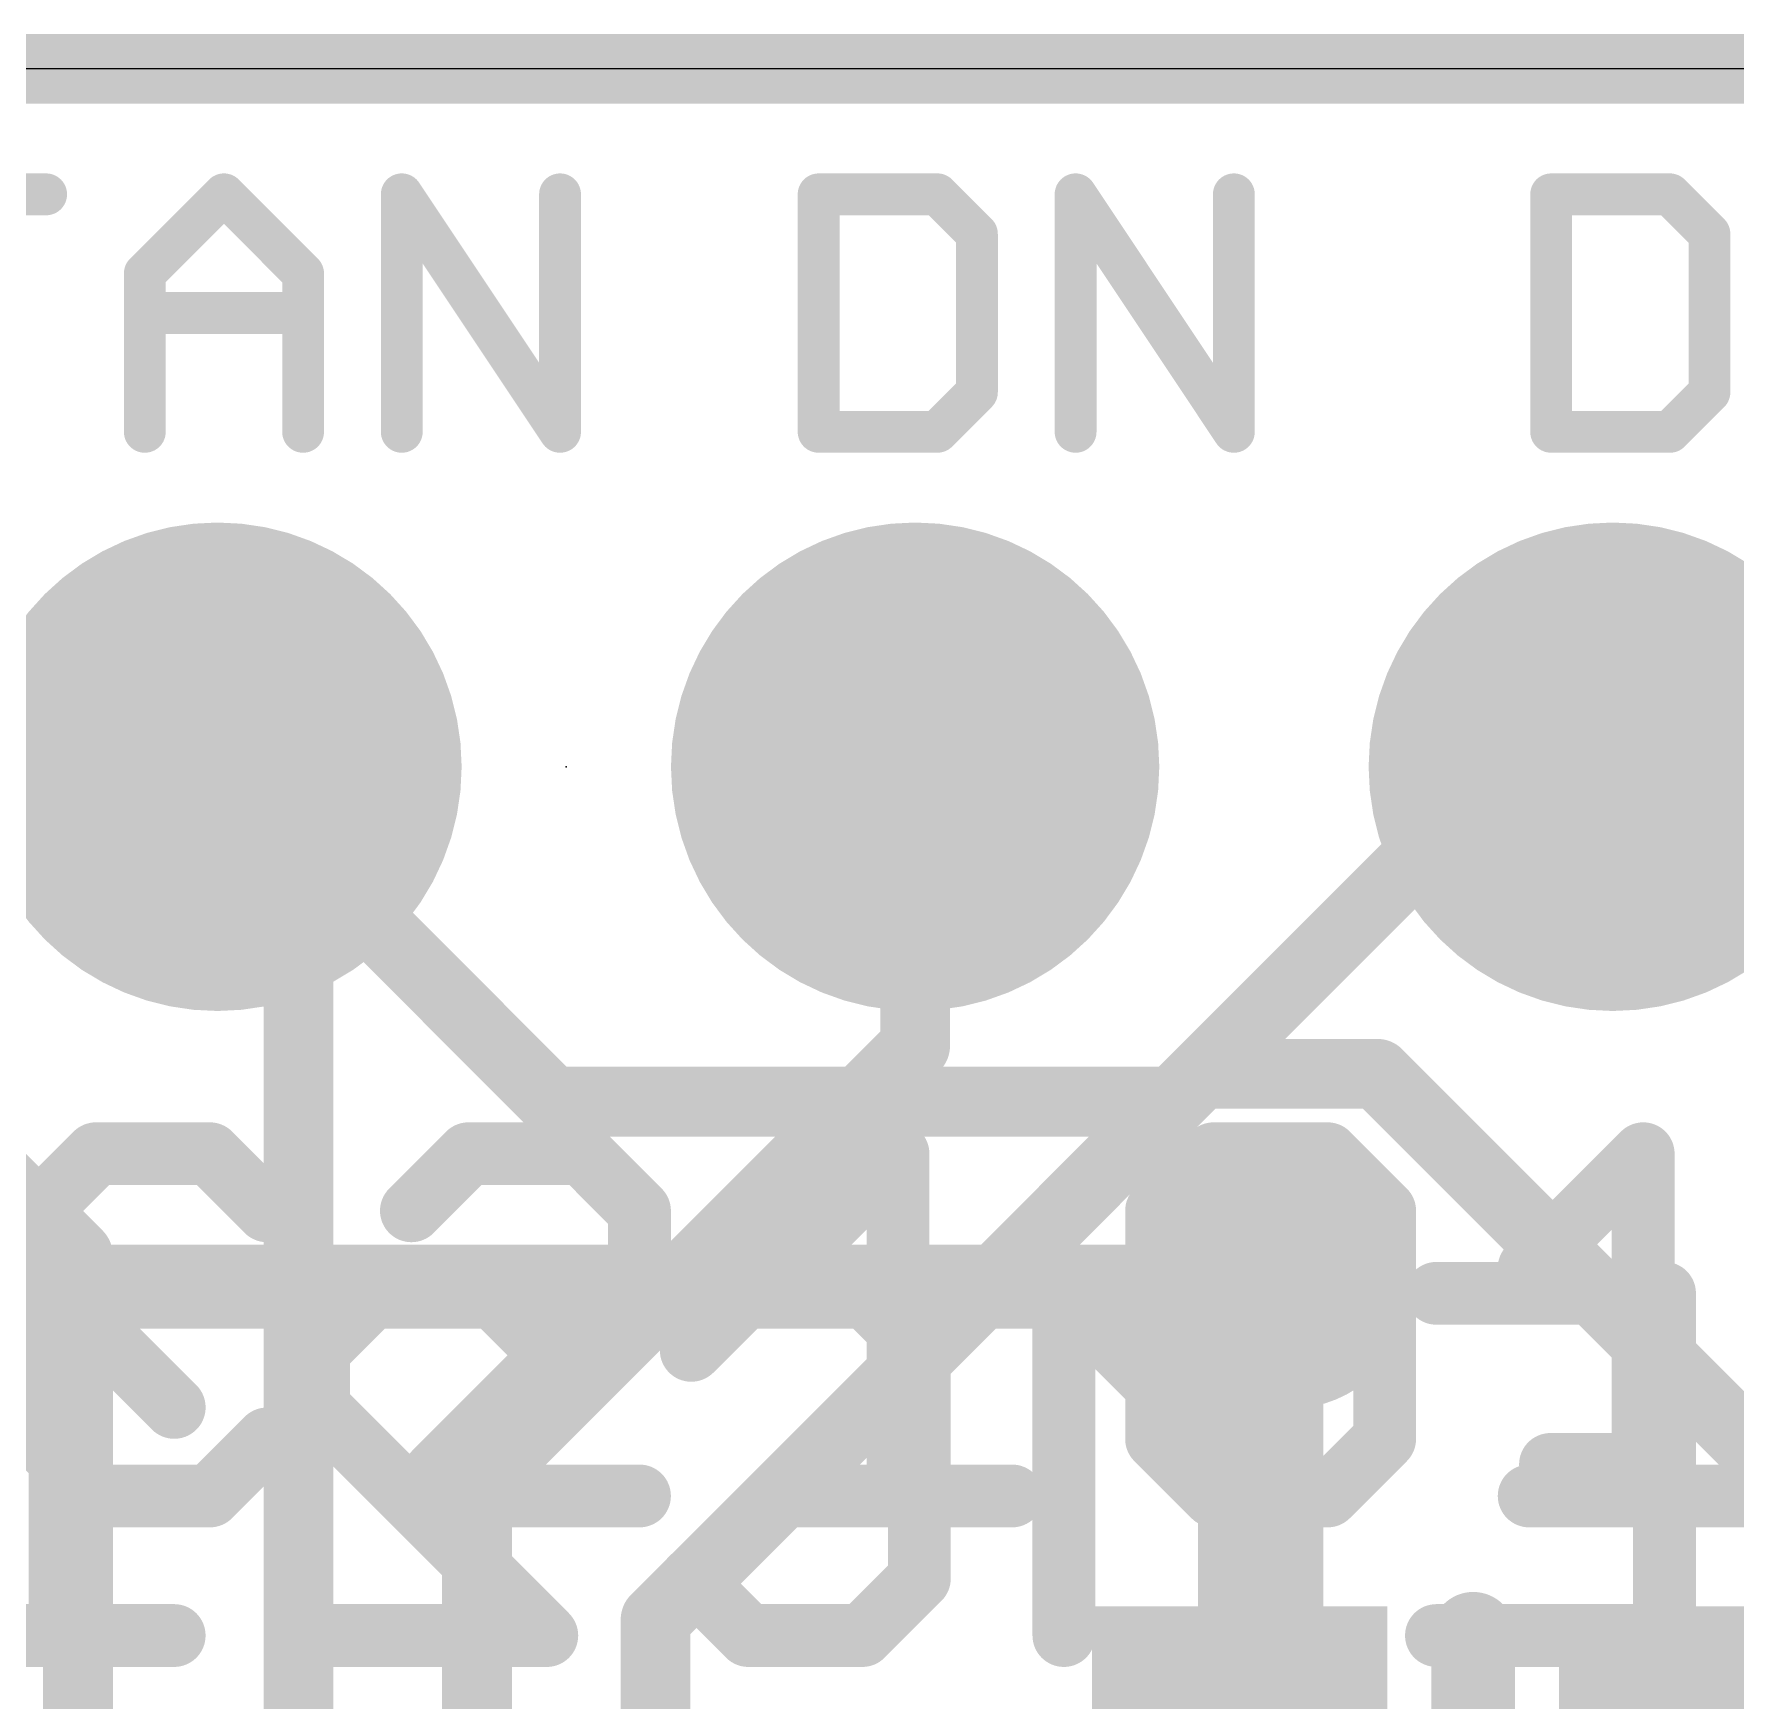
# Model space of a CAD drawing. Extents: x -0.1 to 25.5, y -0.1 to 17.9.
# Drawn here: x 10.76 to 16.96, y 11.84 to 17.91 of the extents above; entities that cross this region are included whole.
import ezdxf

# ---------------------------------------------------------------- set-up
doc = ezdxf.new("R2010")
doc.units = 0
for name, color, linetype in [('1', 12, 'CONTINUOUS'), ('16', 5, 'CONTINUOUS'), ('17', 110, 'CONTINUOUS'), ('18', 110, 'CONTINUOUS'), ('20', 53, 'CONTINUOUS'), ('21', 40, 'CONTINUOUS'), ('22', 6, 'CONTINUOUS'), ('23', 40, 'CONTINUOUS')]:
    doc.layers.add(name, color=color, linetype=linetype)

# ---------------------------------------------------------------- blocks, each defined once
blk = doc.blocks.new('RECT')
blk.add_solid([(-0.5, -0.5), (0.5, -0.5), (-0.5, 0.5), (0.5, 0.5)])
blk = doc.blocks.new('ROUNDP')
at = {"const_width": 0.5}
blk.add_lwpolyline([(0, -0.25, 1), (0, 0.25, 1), (0, -0.25)], format="xyb", dxfattribs=at)
blk = doc.blocks.new('ROUNDV')
at = {"const_width": 0.5}
blk.add_lwpolyline([(0, -0.25, 1), (0, 0.25, 1), (0, -0.25)], format="xyb", dxfattribs=at)

msp = doc.modelspace()

# ---------------------------------------------------------------- linework, layer by layer
at = {"layer": '1'}
for points, const_width in [([(0, 17.78), (25.4, 17.78)], 0.254), ([(10.922, 13.462), (9.144, 15.24)], 0.254), ([(11.725, 14.945), (11.43, 15.24)], 0.254), ([(13.025, 12.136), (16.129, 15.24)], 0.254), ([(13.97, 14.224), (13.97, 15.24)], 0.254), ([(16.129, 15.24), (16.51, 15.24)], 0.254), ([(11.725, 11.09), (11.725, 14.945)], 0.254), ([(12.375, 12.629), (13.97, 14.224)], 0.254), ([(10.922, 10.16), (10.922, 13.462)], 0.254), ([(15.3323, 13.3477), (15.152, 13.1674)], 0.3048), ([(15.152, 13.1674), (15.152, 11.684)], 0.3048), ([(12.375, 11.09), (12.375, 12.629)], 0.254), ([(13.025, 11.09), (13.025, 12.136)], 0.254)]:
    msp.add_lwpolyline(points, dxfattribs=dict(at, const_width=const_width))
for points, const_width in [([(11.4749, 15.2849, 1), (11.3851, 15.1951)], 0.127), ([(14.0335, 15.24, 1), (13.9065, 15.24)], 0.127), ([(16.129, 15.3035, 1), (16.129, 15.1765)], 0.127), ([(16.1739, 15.1951, 1), (16.0841, 15.2849)], 0.127), ([(16.51, 15.1765, 1), (16.51, 15.3035)], 0.127), ([(11.7885, 14.945, 1), (11.6615, 14.945)], 0.127), ([(11.6801, 14.9001, 1), (11.7699, 14.9899)], 0.127), ([(14.0149, 14.1791, 1), (13.9251, 14.2689)], 0.127), ([(13.9065, 14.224, 1), (14.0335, 14.224)], 0.127), ([(10.9855, 13.462, 1), (10.8585, 13.462)], 0.127), ([(10.8771, 13.4171, 1), (10.9669, 13.5069)], 0.127), ([(15.3862, 13.2938, 1), (15.2784, 13.4016)], 0.1524), ([(15.2282, 13.1674, 1), (15.0758, 13.1674)], 0.1524), ([(15.0981, 13.2213, 1), (15.2059, 13.1135)], 0.1524), ([(12.4385, 12.629, 1), (12.3115, 12.629)], 0.127), ([(12.3301, 12.6739, 1), (12.4199, 12.5841)], 0.127), ([(13.0885, 12.136, 1), (12.9615, 12.136)], 0.127), ([(12.9801, 12.1809, 1), (13.0699, 12.0911)], 0.127)]:
    msp.add_lwpolyline(points, format="xyb", dxfattribs=dict(at, const_width=const_width))
at = {"layer": '16'}
for points, const_width in [([(0, 17.78), (25.4, 17.78)], 0.254), ([(12.6492, 14.0208), (11.43, 15.24)], 0.254), ([(15.0114, 14.1224), (14.9098, 14.0208)], 0.254), ([(15.6532, 14.1224), (15.0114, 14.1224)], 0.254), ([(17.5836, 12.192), (15.6532, 14.1224)], 0.254), ([(14.9098, 14.0208), (12.6492, 14.0208)], 0.254), ([(15.3323, 13.3477), (10.3793, 13.3477)], 0.3048)]:
    msp.add_lwpolyline(points, dxfattribs=dict(at, const_width=const_width))
for points, const_width in [([(11.4749, 15.2849, 1), (11.3851, 15.1951)], 0.127), ([(15.0114, 14.1859, 1), (15.0114, 14.0589)], 0.127), ([(15.0563, 14.0775, 1), (14.9665, 14.1673)], 0.127), ([(15.6981, 14.1673, 1), (15.6083, 14.0775)], 0.127), ([(15.6532, 14.0589, 1), (15.6532, 14.1859)], 0.127), ([(12.6492, 14.0843, 1), (12.6492, 13.9573)], 0.127), ([(12.6043, 13.9759, 1), (12.6941, 14.0657)], 0.127), ([(14.8649, 14.0657, 1), (14.9547, 13.9759)], 0.127), ([(14.9098, 13.9573, 1), (14.9098, 14.0843)], 0.127), ([(15.3323, 13.2715, 1), (15.3323, 13.4239)], 0.1524)]:
    msp.add_lwpolyline(points, format="xyb", dxfattribs=dict(at, const_width=const_width))
at = {"layer": '20'}
msp.add_line((22.86, 17.78), (2.54, 17.78), dxfattribs=at)
at = {"layer": '21'}
for points, const_width in [([(10.2299, 17.3235), (10.8061, 17.3235)], 0.1524), ([(11.1654, 17.0354), (11.4536, 17.3235)], 0.1524), ([(11.4536, 17.3235), (11.7417, 17.0354)], 0.1524), ([(12.101, 16.4592), (12.101, 17.3235)], 0.1524), ([(12.101, 17.3235), (12.6772, 16.4592)], 0.1524), ([(12.6772, 16.4592), (12.6772, 17.3235)], 0.1524), ([(13.6187, 17.3235), (13.6187, 16.4592)], 0.1524), ([(14.0509, 17.3235), (13.6187, 17.3235)], 0.1524), ([(14.1949, 17.1795), (14.0509, 17.3235)], 0.1524), ([(14.5542, 16.4592), (14.5542, 17.3235)], 0.1524), ([(14.5542, 17.3235), (15.1304, 16.4592)], 0.1524), ([(15.1304, 16.4592), (15.1304, 17.3235)], 0.1524), ([(16.2857, 17.3235), (16.2857, 16.4592)], 0.1524), ([(16.7179, 17.3235), (16.2857, 17.3235)], 0.1524), ([(16.8619, 17.1795), (16.7179, 17.3235)], 0.1524), ([(14.1949, 16.6033), (14.1949, 17.1795)], 0.1524), ([(16.8619, 16.6033), (16.8619, 17.1795)], 0.1524), ([(11.1654, 16.4592), (11.1654, 17.0354)], 0.1524), ([(11.7417, 17.0354), (11.7417, 16.4592)], 0.1524), ([(11.1654, 16.8914), (11.7417, 16.8914)], 0.1524), ([(14.0509, 16.4592), (14.1949, 16.6033)], 0.1524), ([(16.7179, 16.4592), (16.8619, 16.6033)], 0.1524), ([(13.6187, 16.4592), (14.0509, 16.4592)], 0.1524), ([(16.2857, 16.4592), (16.7179, 16.4592)], 0.1524), ([(10.9872, 13.8314), (10.7795, 13.6238)], 0.2286), ([(11.4024, 13.8314), (10.9872, 13.8314)], 0.2286), ([(11.61, 13.6238), (11.4024, 13.8314)], 0.2286), ([(12.3437, 13.8314), (12.1361, 13.6238)], 0.2286), ([(12.7589, 13.8314), (12.3437, 13.8314)], 0.2286), ([(12.9665, 13.6238), (12.7589, 13.8314)], 0.2286), ([(13.4926, 13.4161), (13.9078, 13.8314)], 0.2286), ([(13.9078, 13.8314), (13.9078, 12.5857)], 0.2286), ([(14.8491, 13.6238), (15.0567, 13.8314)], 0.2286), ([(15.0567, 13.8314), (15.4719, 13.8314)], 0.2286), ([(15.4719, 13.8314), (15.6795, 13.6238)], 0.2286), ([(16.2056, 13.4161), (16.6208, 13.8314)], 0.2286), ([(16.6208, 13.8314), (16.6208, 12.5857)], 0.2286), ([(10.7795, 13.6238), (10.7795, 12.7933)], 0.2286), ([(12.9665, 13.4161), (12.9665, 13.6238)], 0.2286), ([(14.8491, 12.7933), (14.8491, 13.6238)], 0.2286), ([(14.8491, 12.7933), (15.6795, 13.6238)], 0.2286), ([(15.6795, 13.6238), (15.6795, 12.7933)], 0.2286), ([(12.1361, 12.5857), (12.9665, 13.4161)], 0.2286), ([(10.7795, 12.7933), (10.9872, 12.5857)], 0.2286), ([(11.4024, 12.5857), (11.61, 12.7933)], 0.2286), ([(15.0567, 12.5857), (14.8491, 12.7933)], 0.2286), ([(15.6795, 12.7933), (15.4719, 12.5857)], 0.2286), ([(10.9872, 12.5857), (11.4024, 12.5857)], 0.2286), ([(12.9665, 12.5857), (12.1361, 12.5857)], 0.2286), ([(13.4926, 12.5857), (14.323, 12.5857)], 0.2286), ([(15.4719, 12.5857), (15.0567, 12.5857)], 0.2286), ([(16.2056, 12.5857), (17.036, 12.5857)], 0.2286), ([(16.002, 12.084), (16.002, 11.284)], 0.3048)]:
    msp.add_lwpolyline(points, dxfattribs=dict(at, const_width=const_width))
for points, const_width in [([(10.8061, 17.2854, 1), (10.8061, 17.3616)], 0.0762), ([(11.4805, 17.3505, 1), (11.4266, 17.2966)], 0.0762), ([(11.4805, 17.2966, 1), (11.4266, 17.3505)], 0.0762), ([(12.1327, 17.3447, 1), (12.0693, 17.3024)], 0.0762), ([(12.1391, 17.3235, 1), (12.0629, 17.3235)], 0.0762), ([(12.7153, 17.3235, 1), (12.6391, 17.3235)], 0.0762), ([(13.6568, 17.3235, 1), (13.5806, 17.3235)], 0.0762), ([(13.6187, 17.3616, 1), (13.6187, 17.2854)], 0.0762), ([(14.0778, 17.3505, 1), (14.0239, 17.2966)], 0.0762), ([(14.0509, 17.2854, 1), (14.0509, 17.3616)], 0.0762), ([(14.5859, 17.3447, 1), (14.5225, 17.3024)], 0.0762), ([(14.5923, 17.3235, 1), (14.5161, 17.3235)], 0.0762), ([(15.1685, 17.3235, 1), (15.0923, 17.3235)], 0.0762), ([(16.3238, 17.3235, 1), (16.2476, 17.3235)], 0.0762), ([(16.2857, 17.3616, 1), (16.2857, 17.2854)], 0.0762), ([(16.7448, 17.3505, 1), (16.6909, 17.2966)], 0.0762), ([(16.7179, 17.2854, 1), (16.7179, 17.3616)], 0.0762), ([(14.233, 17.1795, 1), (14.1568, 17.1795)], 0.0762), ([(14.168, 17.1525, 1), (14.2218, 17.2064)], 0.0762), ([(16.9, 17.1795, 1), (16.8238, 17.1795)], 0.0762), ([(16.835, 17.1525, 1), (16.8888, 17.2064)], 0.0762), ([(11.2035, 17.0354, 1), (11.1273, 17.0354)], 0.0762), ([(11.7798, 17.0354, 1), (11.7036, 17.0354)], 0.0762), ([(11.1385, 17.0624, 1), (11.1924, 17.0085)], 0.0762), ([(11.7147, 17.0085, 1), (11.7686, 17.0624)], 0.0762), ([(11.1654, 16.9295, 1), (11.1654, 16.8533)], 0.0762), ([(11.7417, 16.8533, 1), (11.7417, 16.9295)], 0.0762), ([(14.2218, 16.5763, 1), (14.168, 16.6302)], 0.0762), ([(16.8888, 16.5763, 1), (16.835, 16.6302)], 0.0762), ([(14.1568, 16.6033, 1), (14.233, 16.6033)], 0.0762), ([(16.8238, 16.6033, 1), (16.9, 16.6033)], 0.0762), ([(11.1273, 16.4592, 1), (11.2035, 16.4592)], 0.0762), ([(11.7036, 16.4592, 1), (11.7798, 16.4592)], 0.0762), ([(12.0629, 16.4592, 1), (12.1391, 16.4592)], 0.0762), ([(12.6391, 16.4592, 1), (12.7153, 16.4592)], 0.0762), ([(12.6455, 16.4381, 1), (12.7089, 16.4803)], 0.0762), ([(13.6187, 16.4973, 1), (13.6187, 16.4211)], 0.0762), ([(13.5806, 16.4592, 1), (13.6568, 16.4592)], 0.0762), ([(14.0239, 16.4861, 1), (14.0778, 16.4323)], 0.0762), ([(14.0509, 16.4211, 1), (14.0509, 16.4973)], 0.0762), ([(14.5161, 16.4592, 1), (14.5923, 16.4592)], 0.0762), ([(15.0923, 16.4592, 1), (15.1685, 16.4592)], 0.0762), ([(15.0987, 16.4381, 1), (15.1621, 16.4803)], 0.0762), ([(16.2857, 16.4973, 1), (16.2857, 16.4211)], 0.0762), ([(16.2476, 16.4592, 1), (16.3238, 16.4592)], 0.0762), ([(16.6909, 16.4861, 1), (16.7448, 16.4323)], 0.0762), ([(16.7179, 16.4211, 1), (16.7179, 16.4973)], 0.0762), ([(10.9872, 13.8885, 1), (10.9872, 13.7742)], 0.1143), ([(11.0276, 13.791, 1), (10.9467, 13.8718)], 0.1143), ([(11.4428, 13.8718, 1), (11.362, 13.791)], 0.1143), ([(11.4024, 13.7742, 1), (11.4024, 13.8885)], 0.1143), ([(12.3437, 13.8885, 1), (12.3437, 13.7742)], 0.1143), ([(12.3841, 13.791, 1), (12.3032, 13.8718)], 0.1143), ([(12.7993, 13.8718, 1), (12.7185, 13.791)], 0.1143), ([(12.7589, 13.7742, 1), (12.7589, 13.8885)], 0.1143), ([(13.9649, 13.8314, 1), (13.8506, 13.8314)], 0.1143), ([(13.9482, 13.791, 1), (13.8674, 13.8718)], 0.1143), ([(15.0567, 13.8885, 1), (15.0567, 13.7742)], 0.1143), ([(15.0971, 13.791, 1), (15.0163, 13.8718)], 0.1143), ([(15.5123, 13.8718, 1), (15.4315, 13.791)], 0.1143), ([(15.4719, 13.7742, 1), (15.4719, 13.8885)], 0.1143), ([(16.6779, 13.8314, 1), (16.5636, 13.8314)], 0.1143), ([(16.6612, 13.791, 1), (16.5804, 13.8718)], 0.1143), ([(10.7391, 13.6642, 1), (10.82, 13.5833)], 0.1143), ([(10.8367, 13.6238, 1), (10.7224, 13.6238)], 0.1143), ([(11.5696, 13.5833, 1), (11.6504, 13.6642)], 0.1143), ([(12.0956, 13.6642, 1), (12.1765, 13.5833)], 0.1143), ([(13.0236, 13.6238, 1), (12.9093, 13.6238)], 0.1143), ([(12.9261, 13.5833, 1), (13.0069, 13.6642)], 0.1143), ([(14.8086, 13.6642, 1), (14.8895, 13.5833)], 0.1143), ([(14.9062, 13.6238, 1), (14.7919, 13.6238)], 0.1143), ([(15.7366, 13.6238, 1), (15.6223, 13.6238)], 0.1143), ([(15.7199, 13.5833, 1), (15.6391, 13.6642)], 0.1143), ([(15.6391, 13.5833, 1), (15.7199, 13.6642)], 0.1143), ([(13.0069, 13.3757, 1), (12.9261, 13.4566)], 0.1143), ([(13.4521, 13.4566, 1), (13.533, 13.3757)], 0.1143), ([(16.1651, 13.4566, 1), (16.246, 13.3757)], 0.1143), ([(12.9093, 13.4161, 1), (13.0236, 13.4161)], 0.1143), ([(10.82, 12.8337, 1), (10.7391, 12.7529)], 0.1143), ([(11.6504, 12.7529, 1), (11.5696, 12.8337)], 0.1143), ([(14.8895, 12.8337, 1), (14.8086, 12.7529)], 0.1143), ([(14.8086, 12.8337, 1), (14.8895, 12.7529)], 0.1143), ([(15.7199, 12.7529, 1), (15.6391, 12.8337)], 0.1143), ([(10.7224, 12.7933, 1), (10.8367, 12.7933)], 0.1143), ([(14.7919, 12.7933, 1), (14.9062, 12.7933)], 0.1143), ([(15.6223, 12.7933, 1), (15.7366, 12.7933)], 0.1143), ([(10.9872, 12.6429, 1), (10.9872, 12.5286)], 0.1143), ([(10.9467, 12.5453, 1), (11.0276, 12.6261)], 0.1143), ([(11.362, 12.6261, 1), (11.4428, 12.5453)], 0.1143), ([(11.4024, 12.5286, 1), (11.4024, 12.6429)], 0.1143), ([(12.0956, 12.6261, 1), (12.1765, 12.5453)], 0.1143), ([(12.1361, 12.6429, 1), (12.1361, 12.5286)], 0.1143), ([(12.9665, 12.5286, 1), (12.9665, 12.6429)], 0.1143), ([(13.4926, 12.6429, 1), (13.4926, 12.5286)], 0.1143), ([(13.8506, 12.5857, 1), (13.9649, 12.5857)], 0.1143), ([(14.323, 12.5286, 1), (14.323, 12.6429)], 0.1143), ([(15.0567, 12.6429, 1), (15.0567, 12.5286)], 0.1143), ([(15.0163, 12.5453, 1), (15.0971, 12.6261)], 0.1143), ([(15.4315, 12.6261, 1), (15.5123, 12.5453)], 0.1143), ([(15.4719, 12.5286, 1), (15.4719, 12.6429)], 0.1143), ([(16.2056, 12.6429, 1), (16.2056, 12.5286)], 0.1143), ([(16.5636, 12.5857, 1), (16.6779, 12.5857)], 0.1143), ([(16.0782, 12.084, 1), (15.9258, 12.084)], 0.1524)]:
    msp.add_lwpolyline(points, format="xyb", dxfattribs=dict(at, const_width=const_width))
at = {"layer": '22', "const_width": 0.2286}
for points in [[(11.2724, 12.9081), (10.8572, 13.3234)], [(10.8572, 13.3234), (10.8572, 12.0777)], [(11.7985, 13.1158), (12.0061, 13.3234)], [(12.0061, 13.3234), (12.4213, 13.3234)], [(12.4213, 13.3234), (12.629, 13.1158)], [(13.155, 13.1158), (13.3626, 13.3234)], [(13.3626, 13.3234), (13.7778, 13.3234)], [(13.7778, 13.3234), (13.9855, 13.1158)], [(14.9267, 12.9081), (14.5115, 13.3234)], [(14.5115, 13.3234), (14.5115, 12.0777)], [(15.342, 13.3234), (14.9267, 12.9081)], [(15.342, 12.0777), (15.342, 13.3234)], [(15.868, 13.3234), (16.6985, 13.3234)], [(16.6985, 13.3234), (16.6985, 12.0777)], [(11.7985, 12.9081), (11.7985, 13.1158)], [(13.9855, 13.1158), (13.9855, 12.2853)], [(12.629, 12.0777), (11.7985, 12.9081)], [(16.6985, 12.7005), (16.2832, 12.7005)], [(13.3626, 12.0777), (13.155, 12.2853)], [(13.9855, 12.2853), (13.7778, 12.0777)], [(11.2724, 12.0777), (10.442, 12.0777)], [(11.7985, 12.0777), (12.629, 12.0777)], [(13.7778, 12.0777), (13.3626, 12.0777)], [(16.6985, 12.0777), (15.868, 12.0777)]]:
    msp.add_lwpolyline(points, dxfattribs=at)
at = {"layer": '22', "const_width": 0.1143}
for points in [[(10.8976, 13.3638, 1), (10.8168, 13.283)], [(10.9144, 13.3234, 1), (10.8001, 13.3234)], [(12.0061, 13.3805, 1), (12.0061, 13.2662)], [(12.0465, 13.283, 1), (11.9657, 13.3638)], [(12.4618, 13.3638, 1), (12.3809, 13.283)], [(12.4213, 13.2662, 1), (12.4213, 13.3805)], [(13.3626, 13.3805, 1), (13.3626, 13.2662)], [(13.403, 13.283, 1), (13.3222, 13.3638)], [(13.8183, 13.3638, 1), (13.7374, 13.283)], [(13.7778, 13.2662, 1), (13.7778, 13.3805)], [(14.5519, 13.3638, 1), (14.4711, 13.283)], [(14.5687, 13.3234, 1), (14.4544, 13.3234)], [(15.3991, 13.3234, 1), (15.2848, 13.3234)], [(15.3824, 13.283, 1), (15.3015, 13.3638)], [(15.868, 13.3805, 1), (15.868, 13.2662)], [(16.7556, 13.3234, 1), (16.6413, 13.3234)], [(16.6985, 13.2662, 1), (16.6985, 13.3805)], [(11.7581, 13.1562, 1), (11.8389, 13.0753)], [(11.8557, 13.1158, 1), (11.7414, 13.1158)], [(12.5885, 13.0753, 1), (12.6694, 13.1562)], [(13.1146, 13.1562, 1), (13.1954, 13.0753)], [(14.0426, 13.1158, 1), (13.9283, 13.1158)], [(13.945, 13.0753, 1), (14.0259, 13.1562)], [(11.8389, 12.9486, 1), (11.7581, 12.8677)], [(11.232, 12.8677, 1), (11.3129, 12.9486)], [(11.7414, 12.9081, 1), (11.8557, 12.9081)], [(14.8863, 12.9486, 1), (14.9671, 12.8677)], [(14.8863, 12.8677, 1), (14.9671, 12.9486)], [(16.2832, 12.7577, 1), (16.2832, 12.6434)], [(16.6985, 12.6434, 1), (16.6985, 12.7577)], [(13.1954, 12.3257, 1), (13.1146, 12.2449)], [(14.0259, 12.2449, 1), (13.945, 12.3257)], [(13.9283, 12.2853, 1), (14.0426, 12.2853)], [(11.2724, 12.0206, 1), (11.2724, 12.1349)], [(11.7985, 12.1349, 1), (11.7985, 12.0206)], [(12.5885, 12.0373, 1), (12.6694, 12.1181)], [(12.629, 12.0206, 1), (12.629, 12.1349)], [(13.3626, 12.1349, 1), (13.3626, 12.0206)], [(13.3222, 12.0373, 1), (13.403, 12.1181)], [(13.7374, 12.1181, 1), (13.8183, 12.0373)], [(13.7778, 12.0206, 1), (13.7778, 12.1349)], [(15.868, 12.1349, 1), (15.868, 12.0206)], [(16.6985, 12.0206, 1), (16.6985, 12.1349)], [(10.8001, 12.0777, 1), (10.9144, 12.0777)], [(14.4544, 12.0777, 1), (14.5687, 12.0777)], [(15.2848, 12.0777, 1), (15.3991, 12.0777)], [(16.6413, 12.0777, 1), (16.7556, 12.0777)]]:
    msp.add_lwpolyline(points, format="xyb", dxfattribs=at)
at = {"layer": '23'}
msp.add_point((12.7, 15.24), dxfattribs=at)

# ---------------------------------------------------------------- block references
at = {"layer": '1', "xscale": 1.075}
for p in [(15.152, 11.684), (16.852, 11.684)]:
    msp.add_blockref('RECT', p, dxfattribs=at)
at = {"layer": '17', "xscale": 1.778, "yscale": 1.778, "rotation": 270}
for p in [(11.43, 15.24), (11.43, 15.24), (13.97, 15.24), (13.97, 15.24), (16.51, 15.24), (16.51, 15.24)]:
    msp.add_blockref('ROUNDP', p, dxfattribs=at)
at = {"layer": '18', "xscale": 0.889, "yscale": 0.889}
msp.add_blockref('ROUNDV', (15.3323, 13.3477), dxfattribs=at)
msp.add_blockref('ROUNDV', (15.3323, 13.3477), dxfattribs=at)

doc.saveas('drawing.dxf')
